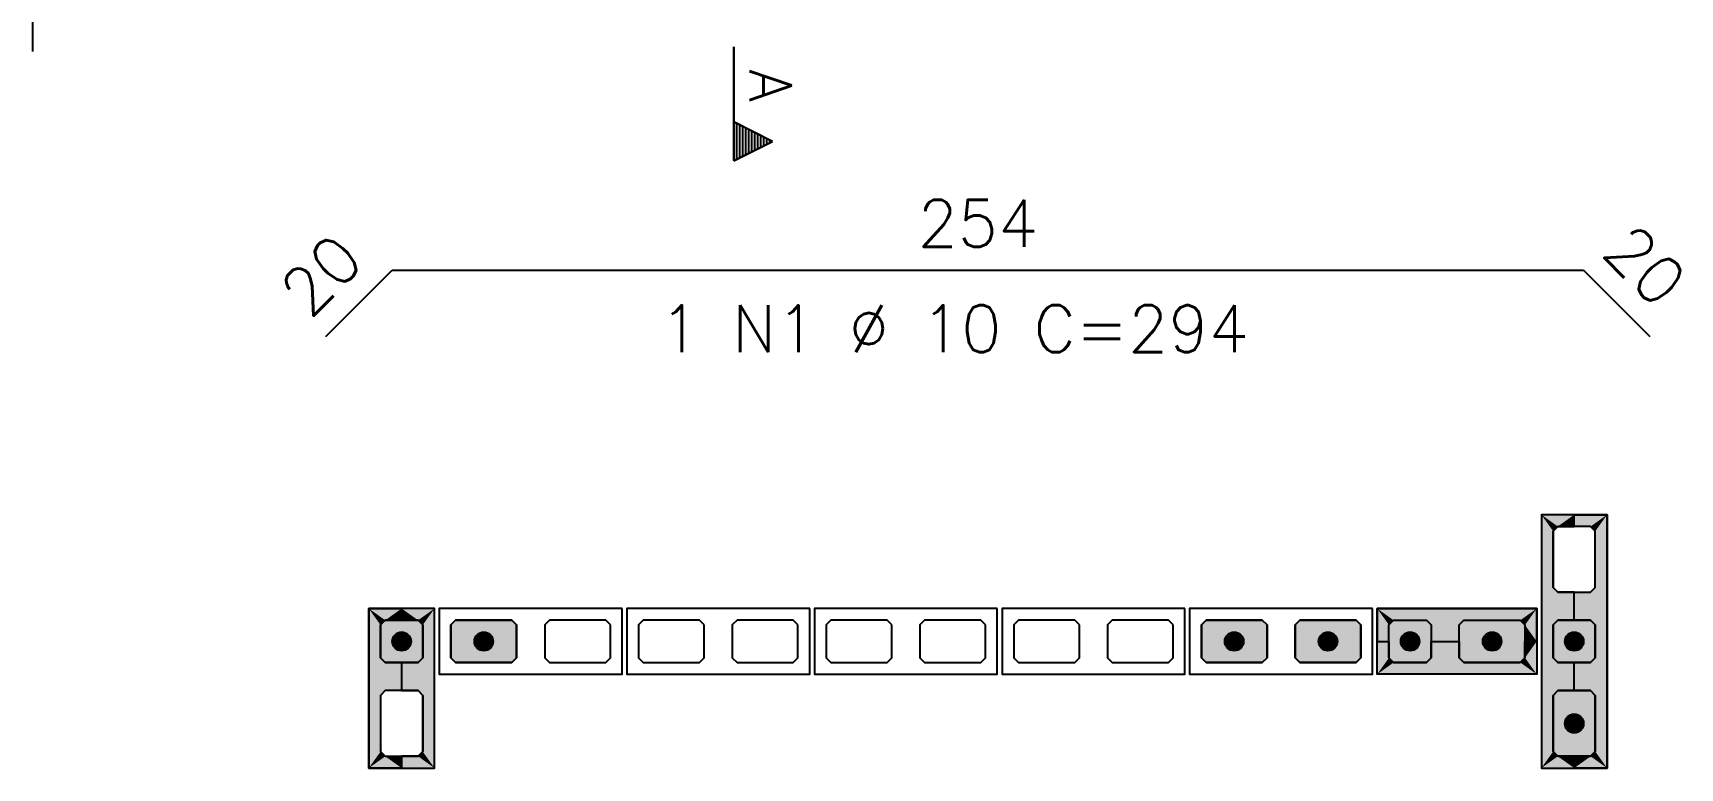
# Model space of a CAD drawing. Extents: x -2 to 121, y -2 to 61.
# Drawn here: x 31.26 to 38.28, y 26.73 to 29.87 of the extents above; entities that cross this region are included whole.
import ezdxf

# ---------------------------------------------------------------- set-up
doc = ezdxf.new("R2010")
doc.units = 0
doc.header["$MEASUREMENT"] = 0
for name, color, linetype in [('PENA_01', 1, 'CONTINUOUS'), ('PENA_02', 2, 'CONTINUOUS'), ('PENA_03', 3, 'CONTINUOUS'), ('PENA_05', 5, 'CONTINUOUS'), ('PENA_11', 252, 'CONTINUOUS'), ('PENA_19', 240, 'CONTINUOUS'), ('PENA_21', 100, 'CONTINUOUS')]:
    doc.layers.add(name, color=color, linetype=linetype)
doc.styles.get("Standard").update_dxf_attribs({"font": 'ROMANS.SHX'})

msp = doc.modelspace()

# ---------------------------------------------------------------- linework, layer by layer
at = {"layer": 'PENA_01', "linetype": 'Continuous'}
for points in [[(37.899833, 27.482367), (37.919833, 27.502367), (37.919833, 27.742367), (37.899833, 27.762367), (37.759833, 27.762367), (37.739833, 27.742367), (37.739833, 27.502367), (37.759833, 27.482367), (37.899833, 27.482367)], [(32.739833, 27.342367), (32.739833, 27.202367), (32.759833, 27.182367), (32.899833, 27.182367), (32.919833, 27.202367), (32.919833, 27.342367), (32.899833, 27.362367), (32.759833, 27.362367), (32.739833, 27.342367)], [(33.319833, 27.342367), (33.299833, 27.362367), (33.059833, 27.362367), (33.039833, 27.342367), (33.039833, 27.202367), (33.059833, 27.182367), (33.299833, 27.182367), (33.319833, 27.202367), (33.319833, 27.342367)], [(33.719833, 27.342367), (33.699833, 27.362367), (33.459833, 27.362367), (33.439833, 27.342367), (33.439833, 27.202367), (33.459833, 27.182367), (33.699833, 27.182367), (33.719833, 27.202367), (33.719833, 27.342367)], [(34.119833, 27.342367), (34.099833, 27.362367), (33.859833, 27.362367), (33.839833, 27.342367), (33.839833, 27.202367), (33.859833, 27.182367), (34.099833, 27.182367), (34.119833, 27.202367), (34.119833, 27.342367)], [(34.519833, 27.342367), (34.499833, 27.362367), (34.259833, 27.362367), (34.239833, 27.342367), (34.239833, 27.202367), (34.259833, 27.182367), (34.499833, 27.182367), (34.519833, 27.202367), (34.519833, 27.342367)], [(34.919833, 27.342367), (34.899833, 27.362367), (34.659833, 27.362367), (34.639833, 27.342367), (34.639833, 27.202367), (34.659833, 27.182367), (34.899833, 27.182367), (34.919833, 27.202367), (34.919833, 27.342367)], [(35.319833, 27.342367), (35.299833, 27.362367), (35.059833, 27.362367), (35.039833, 27.342367), (35.039833, 27.202367), (35.059833, 27.182367), (35.299833, 27.182367), (35.319833, 27.202367), (35.319833, 27.342367)], [(35.719833, 27.342367), (35.699833, 27.362367), (35.459833, 27.362367), (35.439833, 27.342367), (35.439833, 27.202367), (35.459833, 27.182367), (35.699833, 27.182367), (35.719833, 27.202367), (35.719833, 27.342367)], [(36.119833, 27.342367), (36.099833, 27.362367), (35.859833, 27.362367), (35.839833, 27.342367), (35.839833, 27.202367), (35.859833, 27.182367), (36.099833, 27.182367), (36.119833, 27.202367), (36.119833, 27.342367)], [(36.519833, 27.342367), (36.499833, 27.362367), (36.259833, 27.362367), (36.239833, 27.342367), (36.239833, 27.202367), (36.259833, 27.182367), (36.499833, 27.182367), (36.519833, 27.202367), (36.519833, 27.342367)], [(36.919833, 27.342367), (36.899833, 27.362367), (36.659833, 27.362367), (36.639833, 27.342367), (36.639833, 27.202367), (36.659833, 27.182367), (36.899833, 27.182367), (36.919833, 27.202367), (36.919833, 27.342367)], [(37.059833, 27.362367), (37.199833, 27.362367), (37.219833, 27.342367), (37.219833, 27.202367), (37.199833, 27.182367), (37.059833, 27.182367), (37.039833, 27.202367), (37.039833, 27.342367), (37.059833, 27.362367)], [(37.359833, 27.362367), (37.599833, 27.362367), (37.619833, 27.342367), (37.619833, 27.202367), (37.599833, 27.182367), (37.359833, 27.182367), (37.339833, 27.202367), (37.339833, 27.342367), (37.359833, 27.362367)], [(37.899833, 27.182367), (37.919833, 27.202367), (37.919833, 27.342367), (37.899833, 27.362367), (37.759833, 27.362367), (37.739833, 27.342367), (37.739833, 27.202367), (37.759833, 27.182367), (37.899833, 27.182367)], [(32.739833, 27.042367), (32.739833, 26.802367), (32.759833, 26.782367), (32.899833, 26.782367), (32.919833, 26.802367), (32.919833, 27.042367), (32.899833, 27.062367), (32.759833, 27.062367), (32.739833, 27.042367)], [(37.899833, 26.782367), (37.919833, 26.802367), (37.919833, 27.042367), (37.899833, 27.062367), (37.759833, 27.062367), (37.739833, 27.042367), (37.739833, 26.802367), (37.759833, 26.782367), (37.899833, 26.782367)]]:
    msp.add_lwpolyline(points, dxfattribs=at)
at = {"layer": 'PENA_02', "linetype": 'Continuous'}
for p, q in [((37.969833, 27.812367), (37.689833, 27.812367)), ((37.689833, 27.812367), (37.689833, 26.732367)), ((37.969833, 26.732367), (37.969833, 27.812367)), ((37.689833, 26.732367), (37.969833, 26.732367))]:
    msp.add_line(p, q, dxfattribs=at)
for points in [[(32.689833, 27.412367), (32.689833, 26.732367), (32.969833, 26.732367), (32.969833, 27.412367), (32.689833, 27.412367)], [(33.769833, 27.412367), (32.989833, 27.412367), (32.989833, 27.132367), (33.769833, 27.132367), (33.769833, 27.412367)], [(34.569833, 27.412367), (33.789833, 27.412367), (33.789833, 27.132367), (34.569833, 27.132367), (34.569833, 27.412367)], [(35.369833, 27.412367), (34.589833, 27.412367), (34.589833, 27.132367), (35.369833, 27.132367), (35.369833, 27.412367)], [(36.169833, 27.412367), (35.389833, 27.412367), (35.389833, 27.132367), (36.169833, 27.132367), (36.169833, 27.412367)], [(36.969833, 27.412367), (36.189833, 27.412367), (36.189833, 27.132367), (36.969833, 27.132367), (36.969833, 27.412367)], [(36.989833, 27.412367), (37.669833, 27.412367), (37.669833, 27.132367), (36.989833, 27.132367), (36.989833, 27.412367)]]:
    msp.add_lwpolyline(points, dxfattribs=at)
at = {"layer": 'PENA_03', "linetype": 'Continuous'}
for p, q in [((31.257623, 29.787865), (31.257623, 35.428397)), ((34.245948, 29.807631), (34.245948, 29.321249)), ((34.246644, 29.486834), (34.246644, 29.807631)), ((34.411881, 29.404215), (34.246643, 29.486834)), ((34.246644, 29.322377), (34.246644, 29.486054)), ((34.41032, 29.404215), (34.246644, 29.486054)), ((34.258712, 29.327631), (34.258712, 29.4808)), ((34.271476, 29.334013), (34.271476, 29.474418)), ((34.28424, 29.340395), (34.28424, 29.468036)), ((34.297004, 29.346777), (34.297004, 29.461654)), ((34.309768, 29.353159), (34.309768, 29.455272)), ((34.322532, 29.359541), (34.322532, 29.44889)), ((34.335296, 29.365923), (34.335296, 29.442508)), ((34.34806, 29.372305), (34.34806, 29.436126)), ((34.360824, 29.378687), (34.360824, 29.429744)), ((34.245948, 29.321249), (34.411881, 29.404215)), ((34.246643, 29.322377), (34.41032, 29.404215)), ((34.373588, 29.385069), (34.373588, 29.423362)), ((34.386353, 29.391451), (34.386353, 29.41698)), ((34.399117, 29.397833), (34.399117, 29.410597))]:
    msp.add_line(p, q, dxfattribs=at)
for points in [[(32.899833, 27.362367), (32.919833, 27.342367), (32.919833, 27.202367), (32.899833, 27.182367), (32.759833, 27.182367), (32.739833, 27.202367), (32.739833, 27.342367), (32.759833, 27.362367), (32.899833, 27.362367)], [(33.319833, 27.202367), (33.299833, 27.182367), (33.059833, 27.182367), (33.039833, 27.202367), (33.039833, 27.342367), (33.059833, 27.362367), (33.299833, 27.362367), (33.319833, 27.342367), (33.319833, 27.202367)], [(36.519833, 27.202367), (36.499833, 27.182367), (36.259833, 27.182367), (36.239833, 27.202367), (36.239833, 27.342367), (36.259833, 27.362367), (36.499833, 27.362367), (36.519833, 27.342367), (36.519833, 27.202367)], [(36.919833, 27.202367), (36.899833, 27.182367), (36.659833, 27.182367), (36.639833, 27.202367), (36.639833, 27.342367), (36.659833, 27.362367), (36.899833, 27.362367), (36.919833, 27.342367), (36.919833, 27.202367)], [(37.199833, 27.362367), (37.219833, 27.342367), (37.219833, 27.202367), (37.199833, 27.182367), (37.059833, 27.182367), (37.039833, 27.202367), (37.039833, 27.342367), (37.059833, 27.362367), (37.199833, 27.362367)], [(37.619833, 27.202367), (37.599833, 27.182367), (37.359833, 27.182367), (37.339833, 27.202367), (37.339833, 27.342367), (37.359833, 27.362367), (37.599833, 27.362367), (37.619833, 27.342367), (37.619833, 27.202367)], [(37.899833, 27.362367), (37.919833, 27.342367), (37.919833, 27.202367), (37.899833, 27.182367), (37.759833, 27.182367), (37.739833, 27.202367), (37.739833, 27.342367), (37.759833, 27.362367), (37.899833, 27.362367)], [(37.899833, 27.062367), (37.919833, 27.042367), (37.919833, 26.802367), (37.899833, 26.782367), (37.759833, 26.782367), (37.739833, 26.802367), (37.739833, 27.042367), (37.759833, 27.062367), (37.899833, 27.062367)]]:
    msp.add_lwpolyline(points, dxfattribs=at)
for centre in [(32.829833, 27.272367), (33.179833, 27.272367), (36.379833, 27.272367), (36.779833, 27.272367), (37.129833, 27.272367), (37.479833, 27.272367), (37.829833, 27.272367), (37.829833, 26.922367)]:
    msp.add_circle(centre, 0.04, dxfattribs=at)
for points in [[(32.869833, 27.272367), (32.809833, 27.307008), (32.792246, 27.286048)], [(32.869833, 27.272367), (32.792246, 27.286048), (32.792246, 27.258686)], [(32.869833, 27.272367), (32.792246, 27.258686), (32.809833, 27.237726)], [(32.869833, 27.272367), (32.836779, 27.311759), (32.809833, 27.307008)], [(32.869833, 27.272367), (32.809833, 27.237726), (32.836779, 27.232975)], [(32.869833, 27.272367), (32.860475, 27.298079), (32.836779, 27.311759)], [(32.869833, 27.272367), (32.836779, 27.232975), (32.860475, 27.246656)], [(32.869833, 27.272367), (32.860475, 27.246656), (32.869833, 27.272367)], [(33.219833, 27.272367), (33.159833, 27.307008), (33.142246, 27.286048)], [(33.219833, 27.272367), (33.142246, 27.286048), (33.142246, 27.258686)], [(33.219833, 27.272367), (33.142246, 27.258686), (33.159833, 27.237726)], [(33.219833, 27.272367), (33.186779, 27.311759), (33.159833, 27.307008)], [(33.219833, 27.272367), (33.159833, 27.237726), (33.186779, 27.232975)], [(33.219833, 27.272367), (33.210475, 27.298079), (33.186779, 27.311759)], [(33.219833, 27.272367), (33.186779, 27.232975), (33.210475, 27.246656)], [(33.219833, 27.272367), (33.210475, 27.246656), (33.219833, 27.272367)], [(36.419833, 27.272367), (36.359833, 27.307008), (36.342246, 27.286048)], [(36.419833, 27.272367), (36.342246, 27.286048), (36.342246, 27.258686)], [(36.419833, 27.272367), (36.342246, 27.258686), (36.359833, 27.237726)], [(36.419833, 27.272367), (36.386779, 27.311759), (36.359833, 27.307008)], [(36.419833, 27.272367), (36.359833, 27.237726), (36.386779, 27.232975)], [(36.419833, 27.272367), (36.410475, 27.298079), (36.386779, 27.311759)], [(36.419833, 27.272367), (36.386779, 27.232975), (36.410475, 27.246656)], [(36.419833, 27.272367), (36.410475, 27.246656), (36.419833, 27.272367)], [(36.819833, 27.272367), (36.759833, 27.307008), (36.742246, 27.286048)], [(36.819833, 27.272367), (36.742246, 27.286048), (36.742246, 27.258686)], [(36.819833, 27.272367), (36.742246, 27.258686), (36.759833, 27.237726)], [(36.819833, 27.272367), (36.786779, 27.311759), (36.759833, 27.307008)], [(36.819833, 27.272367), (36.759833, 27.237726), (36.786779, 27.232975)], [(36.819833, 27.272367), (36.810475, 27.298079), (36.786779, 27.311759)], [(36.819833, 27.272367), (36.786779, 27.232975), (36.810475, 27.246656)], [(36.819833, 27.272367), (36.810475, 27.246656), (36.819833, 27.272367)], [(37.169833, 27.272367), (37.109833, 27.307008), (37.092246, 27.286048)], [(37.169833, 27.272367), (37.092246, 27.286048), (37.092246, 27.258686)], [(37.169833, 27.272367), (37.092246, 27.258686), (37.109833, 27.237726)], [(37.169833, 27.272367), (37.136779, 27.311759), (37.109833, 27.307008)], [(37.169833, 27.272367), (37.109833, 27.237726), (37.136779, 27.232975)], [(37.169833, 27.272367), (37.160475, 27.298079), (37.136779, 27.311759)], [(37.169833, 27.272367), (37.136779, 27.232975), (37.160475, 27.246656)], [(37.169833, 27.272367), (37.160475, 27.246656), (37.169833, 27.272367)], [(37.519833, 27.272367), (37.459833, 27.307008), (37.442246, 27.286048)], [(37.519833, 27.272367), (37.442246, 27.286048), (37.442246, 27.258686)], [(37.519833, 27.272367), (37.442246, 27.258686), (37.459833, 27.237726)], [(37.519833, 27.272367), (37.486779, 27.311759), (37.459833, 27.307008)], [(37.519833, 27.272367), (37.459833, 27.237726), (37.486779, 27.232975)], [(37.519833, 27.272367), (37.510475, 27.298079), (37.486779, 27.311759)], [(37.519833, 27.272367), (37.486779, 27.232975), (37.510475, 27.246656)], [(37.519833, 27.272367), (37.510475, 27.246656), (37.519833, 27.272367)], [(37.869833, 27.272367), (37.809833, 27.307008), (37.792246, 27.286048)], [(37.869833, 27.272367), (37.792246, 27.286048), (37.792246, 27.258686)], [(37.869833, 27.272367), (37.792246, 27.258686), (37.809833, 27.237726)], [(37.869833, 27.272367), (37.836779, 27.311759), (37.809833, 27.307008)], [(37.869833, 27.272367), (37.809833, 27.237726), (37.836779, 27.232975)], [(37.869833, 27.272367), (37.860475, 27.298079), (37.836779, 27.311759)], [(37.869833, 27.272367), (37.836779, 27.232975), (37.860475, 27.246656)], [(37.869833, 27.272367), (37.860475, 27.246656), (37.869833, 27.272367)], [(37.869833, 26.922367), (37.809833, 26.957008), (37.792246, 26.936048)], [(37.869833, 26.922367), (37.792246, 26.936048), (37.792246, 26.908686)], [(37.869833, 26.922367), (37.792246, 26.908686), (37.809833, 26.887726)], [(37.869833, 26.922367), (37.836779, 26.961759), (37.809833, 26.957008)], [(37.869833, 26.922367), (37.809833, 26.887726), (37.836779, 26.882975)], [(37.869833, 26.922367), (37.860475, 26.948079), (37.836779, 26.961759)], [(37.869833, 26.922367), (37.836779, 26.882975), (37.860475, 26.896656)], [(37.869833, 26.922367), (37.860475, 26.896656), (37.869833, 26.922367)]]:
    msp.add_solid(points, dxfattribs=at)
at = {"layer": 'PENA_05', "linetype": 'Continuous'}
for p, q in [((32.506991, 28.571802), (32.789833, 28.854644)), ((32.789833, 28.854644), (37.869663, 28.854833)), ((37.869663, 28.854833), (38.152506, 28.57199))]:
    msp.add_line(p, q, dxfattribs=at)
at = {"layer": 'PENA_11', "linetype": 'Continuous'}
for points in [[(32.899833, 27.362367), (32.759833, 27.182367), (32.739833, 27.202367)], [(32.899833, 27.362367), (32.739833, 27.202367), (32.739833, 27.342367)], [(32.899833, 27.362367), (32.739833, 27.342367), (32.759833, 27.362367)], [(32.899833, 27.362367), (32.899833, 27.182367), (32.759833, 27.182367)], [(32.899833, 27.362367), (32.759833, 27.362367), (32.899833, 27.362367)], [(32.899833, 27.362367), (32.919833, 27.342367), (32.919833, 27.202367)], [(32.899833, 27.362367), (32.919833, 27.202367), (32.899833, 27.182367)], [(33.319833, 27.202367), (33.039833, 27.342367), (33.059833, 27.362367)], [(33.319833, 27.202367), (33.039833, 27.202367), (33.039833, 27.342367)], [(33.319833, 27.202367), (33.059833, 27.362367), (33.299833, 27.362367)], [(33.319833, 27.202367), (33.299833, 27.362367), (33.319833, 27.342367)], [(33.319833, 27.202367), (33.319833, 27.342367), (33.319833, 27.202367)], [(36.519833, 27.202367), (36.239833, 27.342367), (36.259833, 27.362367)], [(36.519833, 27.202367), (36.239833, 27.202367), (36.239833, 27.342367)], [(36.519833, 27.202367), (36.259833, 27.362367), (36.499833, 27.362367)], [(36.519833, 27.202367), (36.499833, 27.362367), (36.519833, 27.342367)], [(36.519833, 27.202367), (36.519833, 27.342367), (36.519833, 27.202367)], [(36.919833, 27.202367), (36.639833, 27.342367), (36.659833, 27.362367)], [(36.919833, 27.202367), (36.639833, 27.202367), (36.639833, 27.342367)], [(36.919833, 27.202367), (36.659833, 27.362367), (36.899833, 27.362367)], [(36.919833, 27.202367), (36.899833, 27.362367), (36.919833, 27.342367)], [(36.919833, 27.202367), (36.919833, 27.342367), (36.919833, 27.202367)], [(37.199833, 27.362367), (37.059833, 27.182367), (37.039833, 27.202367)], [(37.199833, 27.362367), (37.039833, 27.202367), (37.039833, 27.342367)], [(37.199833, 27.362367), (37.039833, 27.342367), (37.059833, 27.362367)], [(37.199833, 27.362367), (37.199833, 27.182367), (37.059833, 27.182367)], [(37.199833, 27.362367), (37.059833, 27.362367), (37.199833, 27.362367)], [(37.199833, 27.362367), (37.219833, 27.342367), (37.219833, 27.202367)], [(37.199833, 27.362367), (37.219833, 27.202367), (37.199833, 27.182367)], [(37.619833, 27.202367), (37.339833, 27.342367), (37.359833, 27.362367)], [(37.619833, 27.202367), (37.339833, 27.202367), (37.339833, 27.342367)], [(37.619833, 27.202367), (37.359833, 27.362367), (37.599833, 27.362367)], [(37.619833, 27.202367), (37.599833, 27.362367), (37.619833, 27.342367)], [(37.619833, 27.202367), (37.619833, 27.342367), (37.619833, 27.202367)], [(37.899833, 27.362367), (37.759833, 27.182367), (37.739833, 27.202367)], [(37.899833, 27.362367), (37.739833, 27.202367), (37.739833, 27.342367)], [(37.899833, 27.362367), (37.739833, 27.342367), (37.759833, 27.362367)], [(37.899833, 27.362367), (37.899833, 27.182367), (37.759833, 27.182367)], [(37.899833, 27.362367), (37.759833, 27.362367), (37.899833, 27.362367)], [(37.899833, 27.362367), (37.919833, 27.342367), (37.919833, 27.202367)], [(37.899833, 27.362367), (37.919833, 27.202367), (37.899833, 27.182367)], [(33.319833, 27.202367), (33.059833, 27.182367), (33.039833, 27.202367)], [(33.319833, 27.202367), (33.299833, 27.182367), (33.059833, 27.182367)], [(36.519833, 27.202367), (36.259833, 27.182367), (36.239833, 27.202367)], [(36.519833, 27.202367), (36.499833, 27.182367), (36.259833, 27.182367)], [(36.919833, 27.202367), (36.659833, 27.182367), (36.639833, 27.202367)], [(36.919833, 27.202367), (36.899833, 27.182367), (36.659833, 27.182367)], [(37.619833, 27.202367), (37.359833, 27.182367), (37.339833, 27.202367)], [(37.619833, 27.202367), (37.599833, 27.182367), (37.359833, 27.182367)], [(37.899833, 27.062367), (37.759833, 26.782367), (37.739833, 26.802367)], [(37.899833, 27.062367), (37.739833, 26.802367), (37.739833, 27.042367)], [(37.899833, 27.062367), (37.739833, 27.042367), (37.759833, 27.062367)], [(37.899833, 27.062367), (37.899833, 26.782367), (37.759833, 26.782367)], [(37.899833, 27.062367), (37.759833, 27.062367), (37.899833, 27.062367)], [(37.899833, 27.062367), (37.919833, 27.042367), (37.919833, 26.802367)], [(37.899833, 27.062367), (37.919833, 26.802367), (37.899833, 26.782367)]]:
    msp.add_solid(points, dxfattribs=at)
at = {"layer": 'PENA_19', "linetype": 'Continuous'}
for points in [[(37.829833, 26.732367), (37.829833, 26.782367), (37.759833, 26.782367), (37.739833, 26.802367), (37.739833, 27.042367), (37.759833, 27.062367), (37.829833, 27.062367), (37.829833, 27.182367), (37.759833, 27.182367), (37.739833, 27.202367), (37.739833, 27.342367), (37.759833, 27.362367), (37.829833, 27.362367), (37.829833, 27.482367), (37.759833, 27.482367), (37.739833, 27.502367), (37.739833, 27.742367), (37.759833, 27.762367), (37.829833, 27.762367), (37.829833, 27.812367), (37.689833, 27.812367), (37.689833, 26.732367), (37.829833, 26.732367)], [(37.829833, 26.732367), (37.829833, 26.782367), (37.899833, 26.782367), (37.919833, 26.802367), (37.919833, 27.042367), (37.899833, 27.062367), (37.829833, 27.062367), (37.829833, 27.182367), (37.899833, 27.182367), (37.919833, 27.202367), (37.919833, 27.342367), (37.899833, 27.362367), (37.829833, 27.362367), (37.829833, 27.482367), (37.899833, 27.482367), (37.919833, 27.502367), (37.919833, 27.742367), (37.899833, 27.762367), (37.829833, 27.762367), (37.829833, 27.812367), (37.969833, 27.812367), (37.969833, 26.732367), (37.829833, 26.732367)]]:
    msp.add_lwpolyline(points, dxfattribs=at)
for points in [[(37.829833, 27.812367), (37.689833, 27.812367), (37.759833, 27.762367)], [(37.759833, 27.762367), (37.689833, 27.812367), (37.739833, 27.742367)], [(37.689833, 27.812367), (37.739833, 26.802367), (37.739833, 27.742367)], [(37.689833, 26.732367), (37.739833, 26.802367), (37.689833, 27.812367)], [(37.829833, 27.762367), (37.829833, 27.812367), (37.759833, 27.762367)], [(37.969833, 27.812367), (37.899833, 27.762367), (37.829833, 27.762367)], [(37.969833, 27.812367), (37.829833, 27.762367), (37.829833, 27.812367)], [(37.969833, 27.812367), (37.919833, 27.742367), (37.899833, 27.762367)], [(37.919833, 27.502367), (37.969833, 27.812367), (37.919833, 27.342367)], [(37.919833, 27.342367), (37.969833, 27.812367), (37.919833, 27.202367)], [(37.969833, 27.812367), (37.919833, 27.042367), (37.919833, 27.202367)], [(37.969833, 27.812367), (37.919833, 26.802367), (37.919833, 27.042367)], [(37.969833, 26.732367), (37.919833, 26.802367), (37.969833, 27.812367)], [(37.969833, 27.812367), (37.919833, 27.502367), (37.919833, 27.742367)], [(37.739833, 27.742367), (37.739833, 26.802367), (37.739833, 27.042367)], [(37.739833, 27.042367), (37.739833, 27.742367), (37.739833, 27.202367)], [(37.739833, 27.202367), (37.739833, 27.742367), (37.739833, 27.342367)], [(37.739833, 27.742367), (37.739833, 27.502367), (37.739833, 27.342367)], [(37.759833, 27.362367), (37.739833, 27.502367), (37.739833, 27.342367)], [(37.759833, 27.362367), (37.759833, 27.482367), (37.739833, 27.502367)], [(37.829833, 27.362367), (37.759833, 27.482367), (37.759833, 27.362367)], [(37.829833, 27.362367), (37.829833, 27.482367), (37.759833, 27.482367)], [(37.829833, 27.362367), (37.899833, 27.482367), (37.899833, 27.362367)], [(37.899833, 27.482367), (37.829833, 27.362367), (37.829833, 27.482367)], [(37.899833, 27.482367), (37.919833, 27.502367), (37.899833, 27.362367)], [(37.899833, 27.362367), (37.919833, 27.502367), (37.919833, 27.342367)], [(37.759833, 27.182367), (37.739833, 27.202367), (37.759833, 27.062367)], [(37.759833, 27.062367), (37.739833, 27.202367), (37.739833, 27.042367)], [(37.759833, 27.182367), (37.759833, 27.062367), (37.829833, 27.062367)], [(37.759833, 27.182367), (37.829833, 27.062367), (37.829833, 27.182367)], [(37.899833, 27.062367), (37.829833, 27.062367), (37.899833, 27.182367)], [(37.829833, 27.062367), (37.829833, 27.182367), (37.899833, 27.182367)], [(37.919833, 27.202367), (37.919833, 27.042367), (37.899833, 27.062367)], [(37.919833, 27.202367), (37.899833, 27.062367), (37.899833, 27.182367)], [(37.759833, 26.782367), (37.739833, 26.802367), (37.689833, 26.732367)], [(37.759833, 26.782367), (37.689833, 26.732367), (37.829833, 26.732367)], [(37.759833, 26.782367), (37.829833, 26.732367), (37.829833, 26.782367)], [(37.829833, 26.732367), (37.899833, 26.782367), (37.969833, 26.732367)], [(37.829833, 26.732367), (37.829833, 26.782367), (37.899833, 26.782367)], [(37.969833, 26.732367), (37.899833, 26.782367), (37.919833, 26.802367)]]:
    msp.add_solid(points, dxfattribs=at)
at = {"layer": 'PENA_21', "linetype": 'Continuous'}
for points in [[(32.829833, 27.412367), (32.829833, 27.362367), (32.759833, 27.362367), (32.739833, 27.342367), (32.739833, 27.202367), (32.759833, 27.182367), (32.829833, 27.182367), (32.829833, 27.062367), (32.759833, 27.062367), (32.739833, 27.042367), (32.739833, 26.802367), (32.759833, 26.782367), (32.829833, 26.782367), (32.829833, 26.732367), (32.689833, 26.732367), (32.689833, 27.412367), (32.829833, 27.412367)], [(32.829833, 27.412367), (32.829833, 27.362367), (32.899833, 27.362367), (32.919833, 27.342367), (32.919833, 27.202367), (32.899833, 27.182367), (32.829833, 27.182367), (32.829833, 27.062367), (32.899833, 27.062367), (32.919833, 27.042367), (32.919833, 26.802367), (32.899833, 26.782367), (32.829833, 26.782367), (32.829833, 26.732367), (32.969833, 26.732367), (32.969833, 27.412367), (32.829833, 27.412367)], [(36.989833, 27.272367), (37.039833, 27.272367), (37.039833, 27.342367), (37.059833, 27.362367), (37.199833, 27.362367), (37.219833, 27.342367), (37.219833, 27.272367), (37.339833, 27.272367), (37.339833, 27.342367), (37.359833, 27.362367), (37.599833, 27.362367), (37.619833, 27.342367), (37.619833, 27.272367), (37.669833, 27.272367), (37.669833, 27.412367), (36.989833, 27.412367), (36.989833, 27.272367)], [(36.989833, 27.272367), (37.039833, 27.272367), (37.039833, 27.202367), (37.059833, 27.182367), (37.199833, 27.182367), (37.219833, 27.202367), (37.219833, 27.272367), (37.339833, 27.272367), (37.339833, 27.202367), (37.359833, 27.182367), (37.599833, 27.182367), (37.619833, 27.202367), (37.619833, 27.272367), (37.669833, 27.272367), (37.669833, 27.132367), (36.989833, 27.132367), (36.989833, 27.272367)]]:
    msp.add_lwpolyline(points, dxfattribs=at)
for points in [[(32.759833, 27.362367), (32.739833, 27.342367), (32.689833, 27.412367)], [(32.759833, 27.362367), (32.689833, 27.412367), (32.829833, 27.412367)], [(32.689833, 27.412367), (32.739833, 27.342367), (32.689833, 26.732367)], [(32.759833, 27.362367), (32.829833, 27.412367), (32.829833, 27.362367)], [(32.969833, 27.412367), (32.829833, 27.412367), (32.899833, 27.362367)], [(32.899833, 27.362367), (32.829833, 27.412367), (32.829833, 27.362367)], [(32.919833, 27.342367), (32.969833, 27.412367), (32.899833, 27.362367)], [(32.969833, 26.732367), (32.969833, 27.412367), (32.919833, 27.342367)], [(37.669833, 27.412367), (36.989833, 27.412367), (37.059833, 27.362367)], [(36.989833, 27.412367), (36.989833, 27.272367), (37.039833, 27.272367)], [(36.989833, 27.412367), (37.039833, 27.272367), (37.039833, 27.342367)], [(36.989833, 27.412367), (37.039833, 27.342367), (37.059833, 27.362367)], [(37.669833, 27.412367), (37.059833, 27.362367), (37.199833, 27.362367)], [(37.669833, 27.412367), (37.199833, 27.362367), (37.219833, 27.342367)], [(37.669833, 27.412367), (37.219833, 27.342367), (37.359833, 27.362367)], [(37.669833, 27.412367), (37.359833, 27.362367), (37.599833, 27.362367)], [(37.669833, 27.412367), (37.599833, 27.362367), (37.619833, 27.342367)], [(37.669833, 27.412367), (37.619833, 27.342367), (37.669833, 27.272367)], [(32.689833, 26.732367), (32.739833, 27.342367), (32.739833, 26.802367)], [(32.739833, 26.802367), (32.739833, 27.342367), (32.739833, 27.202367)], [(32.919833, 27.202367), (32.969833, 26.732367), (32.919833, 27.342367)], [(37.219833, 27.342367), (37.339833, 27.342367), (37.359833, 27.362367)], [(37.219833, 27.342367), (37.219833, 27.272367), (37.339833, 27.272367)], [(37.219833, 27.342367), (37.339833, 27.272367), (37.339833, 27.342367)], [(37.669833, 27.272367), (37.619833, 27.342367), (37.619833, 27.272367)], [(36.989833, 27.132367), (36.989833, 27.272367), (37.039833, 27.272367)], [(36.989833, 27.132367), (37.039833, 27.272367), (37.039833, 27.202367)], [(37.219833, 27.202367), (37.219833, 27.272367), (37.339833, 27.272367)], [(37.219833, 27.202367), (37.339833, 27.272367), (37.339833, 27.202367)], [(37.669833, 27.132367), (37.619833, 27.202367), (37.669833, 27.272367)], [(37.669833, 27.272367), (37.619833, 27.202367), (37.619833, 27.272367)], [(32.739833, 26.802367), (32.739833, 27.042367), (32.739833, 27.202367)], [(32.759833, 27.182367), (32.739833, 27.042367), (32.739833, 27.202367)], [(32.759833, 27.182367), (32.759833, 27.062367), (32.739833, 27.042367)], [(32.829833, 27.182367), (32.759833, 27.062367), (32.759833, 27.182367)], [(32.829833, 27.182367), (32.829833, 27.062367), (32.759833, 27.062367)], [(32.829833, 27.182367), (32.899833, 27.062367), (32.899833, 27.182367)], [(32.829833, 27.182367), (32.829833, 27.062367), (32.899833, 27.062367)], [(32.899833, 27.182367), (32.919833, 27.042367), (32.919833, 27.202367)], [(32.899833, 27.062367), (32.919833, 27.042367), (32.899833, 27.182367)], [(32.919833, 27.042367), (32.969833, 26.732367), (32.919833, 27.202367)], [(36.989833, 27.132367), (37.039833, 27.202367), (37.059833, 27.182367)], [(37.669833, 27.132367), (36.989833, 27.132367), (37.059833, 27.182367)], [(37.669833, 27.132367), (37.059833, 27.182367), (37.199833, 27.182367)], [(37.669833, 27.132367), (37.199833, 27.182367), (37.219833, 27.202367)], [(37.669833, 27.132367), (37.219833, 27.202367), (37.359833, 27.182367)], [(37.219833, 27.202367), (37.339833, 27.202367), (37.359833, 27.182367)], [(37.669833, 27.132367), (37.359833, 27.182367), (37.599833, 27.182367)], [(37.669833, 27.132367), (37.599833, 27.182367), (37.619833, 27.202367)], [(32.919833, 27.042367), (32.919833, 26.802367), (32.969833, 26.732367)], [(32.759833, 26.782367), (32.689833, 26.732367), (32.739833, 26.802367)], [(32.829833, 26.732367), (32.689833, 26.732367), (32.759833, 26.782367)], [(32.829833, 26.782367), (32.829833, 26.732367), (32.759833, 26.782367)], [(32.899833, 26.782367), (32.829833, 26.782367), (32.969833, 26.732367)], [(32.829833, 26.782367), (32.829833, 26.732367), (32.969833, 26.732367)], [(32.919833, 26.802367), (32.899833, 26.782367), (32.969833, 26.732367)]]:
    msp.add_solid(points, dxfattribs=at)

# ---------------------------------------------------------------- texts
at = {"layer": 'PENA_03', "linetype": 'Continuous'}
for s, height, rotation, p in [('A', 0.18, 270, (34.312977, 29.711077)), ('254', 0.2, 0.00213, (35.029745, 28.954728)), ('20', 0.2, 315, (37.940374, 28.925544)), ('20', 0.2, 45, (32.43628, 28.642512))]:
    msp.add_text(s, height=height, rotation=rotation, dxfattribs=at).set_placement(p)
msp.add_text('1 N1 %%c 10 C=294', height=0.2, dxfattribs=at).set_placement((33.930403, 28.505788))

doc.saveas('drawing.dxf')
